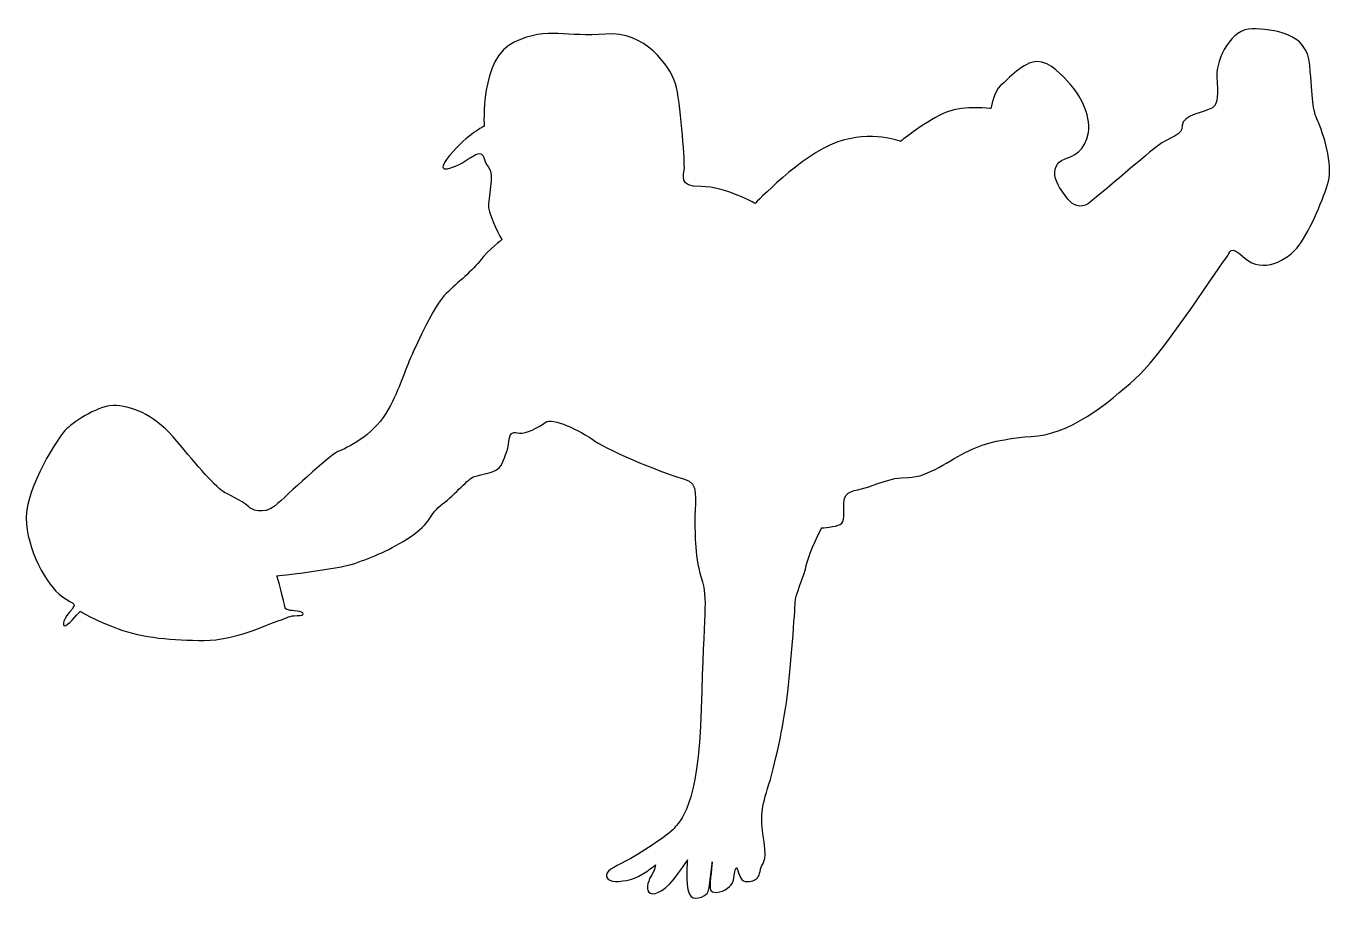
# Model space of a CAD drawing. Header units: centimetres. Extents: x -9.7 to 9.7, y -6.5 to 6.5.
import ezdxf

# ---------------------------------------------------------------- set-up
doc = ezdxf.new("R2010")
doc.units = ezdxf.units.CM
doc.header["$MEASUREMENT"] = 0
doc.layers.add('Camada 1', color=7, linetype='Continuous')

msp = doc.modelspace()

# ---------------------------------------------------------------- linework, layer by layer
at = {"layer": 'Camada 1'}
msp.add_open_spline([(2.13187, -0.95343), (2.13187, -0.95343), (1.94806, -1.30787), (1.90869, -1.49175), (1.90869, -1.49175), (1.86924, -1.67556), (1.73801, -1.95133), (1.73801, -2.05632), (1.73801, -2.05632), (1.73801, -2.16141), (1.67234, -3.04115), (1.61982, -3.46131), (1.61982, -3.46131), (1.5673, -3.88149), (1.43601, -4.48551), (1.33092, -4.81375), (1.33092, -4.81375), (1.22588, -5.14199), (1.22588, -5.27333), (1.27837, -5.6016), (1.27837, -5.6016), (1.33092, -5.92984), (1.23905, -5.91675), (1.2259, -6.00858), (1.2259, -6.00858), (1.2128, -6.10047), (1.17997, -6.15296), (1.1307, -6.1726), (1.1307, -6.1726), (1.08146, -6.19236), (0.97311, -6.22189), (0.92882, -6.13334), (0.92882, -6.13334), (0.88453, -6.04468), (0.86974, -5.90678), (0.84508, -6.0496), (0.84508, -6.0496), (0.82053, -6.19237), (0.82545, -6.22192), (0.73673, -6.29085), (0.73673, -6.29085), (0.64815, -6.35983), (0.49059, -6.38438), (0.48075, -6.29577), (0.48075, -6.29577), (0.47088, -6.20716), (0.51028, -5.90186), (0.51028, -5.90186), (0.51028, -5.90186), (0.51028, -5.90186), (0.47088, -6.33522), (0.43641, -6.36962), (0.43641, -6.36962), (0.40191, -6.40417), (0.21977, -6.50755), (0.16556, -6.36962), (0.16556, -6.36962), (0.11145, -6.23177), (0.14098, -5.87234), (0.14098, -5.87234), (0.14098, -5.87234), (0.14098, -5.87234), (0.11143, -5.94132), (-0.05603, -6.15298), (-0.05603, -6.15298), (-0.22343, -6.36475), (-0.38099, -6.40415), (-0.43023, -6.34994), (-0.43023, -6.34994), (-0.47944, -6.29575), (-0.43023, -6.14806), (-0.38589, -6.09388), (-0.38589, -6.09388), (-0.34157, -6.03975), (-0.33176, -5.94619), (-0.33176, -5.94619), (-0.33176, -5.94619), (-0.33176, -5.94619), (-0.54843, -6.12833), (-0.70104, -6.16283), (-0.70104, -6.16283), (-0.85368, -6.19728), (-1.026, -6.21207), (-1.05553, -6.12346), (-1.05553, -6.12346), (-1.08511, -6.03485), (-0.95218, -5.98561), (-0.77486, -5.89203), (-0.77486, -5.89203), (-0.59764, -5.79845), (-0.13481, -5.50799), (-0.05604, -5.40459), (-0.05604, -5.40459), (0.02275, -5.30116), (0.30673, -5.11569), (0.34607, -3.63199), (0.34607, -3.63199), (0.38549, -2.14826), (0.45108, -2.04319), (0.34607, -1.68865), (0.34607, -1.68865), (0.24106, -1.33416), (0.25418, -0.99274), (0.25418, -0.76954), (0.25418, -0.76954), (0.25418, -0.54636), (0.31985, -0.28376), (0.09662, -0.23122), (0.09662, -0.23122), (-0.12661, -0.17867), (-1.0064, 0.17584), (-1.22955, 0.33343), (-1.22955, 0.33343), (-1.45275, 0.49099), (-1.85984, 0.68792), (-1.96483, 0.60918), (-1.96483, 0.60918), (-2.06992, 0.53039), (-2.2537, 0.43847), (-2.34564, 0.45162), (-2.34564, 0.45162), (-2.43753, 0.46469), (-2.4901, 0.47784), (-2.50325, 0.33343), (-2.50325, 0.33343), (-2.51632, 0.18899), (-2.58204, 0.05765), (-2.62139, -0.03426), (-2.62139, -0.03426), (-2.66081, -0.12618), (-2.92339, -0.1656), (-3.01533, -0.19185), (-3.01533, -0.19185), (-3.10722, -0.21804), (-3.29105, -0.45442), (-3.48801, -0.59886), (-3.48801, -0.59886), (-3.68497, -0.74327), (-3.65869, -0.88771), (-3.96074, -1.08466), (-3.96074, -1.08466), (-4.26271, -1.28159), (-4.52528, -1.38663), (-4.78793, -1.47857), (-4.78793, -1.47857), (-5.05053, -1.57057), (-5.94339, -1.6624), (-5.94339, -1.6624), (-5.94339, -1.6624), (-5.94339, -1.6624), (-5.8252, -2.06949), (-5.8252, -2.12198), (-5.8252, -2.12198), (-5.8252, -2.1745), (-5.74638, -2.17445), (-5.64137, -2.18765), (-5.64137, -2.18765), (-5.53636, -2.20075), (-5.51006, -2.25329), (-5.64137, -2.25329), (-5.64137, -2.25329), (-5.77274, -2.25329), (-5.75961, -2.27951), (-5.93027, -2.33203), (-5.93027, -2.33203), (-6.10095, -2.38452), (-6.56043, -2.62085), (-7.02009, -2.62085), (-7.02009, -2.62085), (-7.47964, -2.62085), (-7.93925, -2.58151), (-8.29371, -2.45022), (-8.29371, -2.45022), (-8.64823, -2.31893), (-8.85833, -2.18765), (-8.85833, -2.18765), (-8.85833, -2.18765), (-8.85833, -2.18765), (-9.01584, -2.37148), (-9.06836, -2.3977), (-9.06836, -2.3977), (-9.12091, -2.42395), (-9.13403, -2.34523), (-9.01584, -2.20074), (-9.01584, -2.20074), (-8.89776, -2.0563), (-8.92398, -2.1088), (-9.13403, -1.96441), (-9.13403, -1.96441), (-9.34401, -1.81994), (-9.65918, -1.25526), (-9.65918, -0.80894), (-9.65918, -0.80894), (-9.65918, -0.36251), (-9.18648, 0.39904), (-9.05516, 0.51728), (-9.05516, 0.51728), (-8.92387, 0.63547), (-8.58243, 0.87177), (-8.31986, 0.85862), (-8.31986, 0.85862), (-8.05729, 0.84552), (-7.71592, 0.68794), (-7.427, 0.33345), (-7.427, 0.33345), (-7.13807, -0.02104), (-6.82301, -0.37561), (-6.718, -0.42815), (-6.718, -0.42815), (-6.61291, -0.48064), (-6.38973, -0.59883), (-6.36343, -0.6382), (-6.36343, -0.6382), (-6.33718, -0.6776), (-6.14025, -0.76954), (-5.96954, -0.6251), (-5.96954, -0.6251), (-5.7988, -0.48064), (-5.16857, 0.12338), (-5.03728, 0.17587), (-5.03728, 0.17587), (-4.90605, 0.22834), (-4.52521, 0.41225), (-4.32822, 0.74049), (-4.32822, 0.74049), (-4.13132, 1.06876), (-4.06565, 1.33136), (-3.96063, 1.56768), (-3.96063, 1.56768), (-3.85554, 1.80401), (-3.61919, 2.31608), (-3.46165, 2.48676), (-3.46165, 2.48676), (-3.30404, 2.6575), (-3.08086, 2.81503), (-2.9364, 2.99889), (-2.9364, 2.99889), (-2.79202, 3.18272), (-2.60816, 3.31406), (-2.60816, 3.31406), (-2.60816, 3.31406), (-2.60816, 3.31406), (-2.79197, 3.65543), (-2.80514, 3.78669), (-2.80514, 3.78669), (-2.81826, 3.91808), (-2.71317, 4.29882), (-2.80514, 4.39076), (-2.80514, 4.39076), (-2.89703, 4.48265), (-2.84448, 4.69273), (-3.06771, 4.5352), (-3.06771, 4.5352), (-3.29097, 4.37756), (-3.65858, 4.23318), (-3.38283, 4.56145), (-3.38283, 4.56145), (-3.10713, 4.88972), (-2.87078, 4.99473), (-2.87078, 4.99473), (-2.87078, 4.99473), (-2.87078, 4.99473), (-2.9364, 6.00573), (-2.4243, 6.24206), (-2.4243, 6.24206), (-1.91228, 6.47844), (-1.64965, 6.3077), (-1.07191, 6.36025), (-1.07191, 6.36025), (-0.49417, 6.4128), (-0.11338, 5.88757), (-0.03461, 5.62495), (-0.03461, 5.62495), (0.04418, 5.36232), (0.0967, 4.52195), (0.0967, 4.39067), (0.0967, 4.39067), (0.0967, 4.25941), (-0.00839, 4.10185), (0.34615, 4.10185), (0.34615, 4.10185), (0.70069, 4.10185), (1.1471, 3.85232), (1.1471, 3.85232), (1.1471, 3.85232), (1.1471, 3.85232), (1.82994, 4.57453), (2.35513, 4.75836), (2.35513, 4.75836), (2.88033, 4.94214), (3.30049, 4.77146), (3.30049, 4.77146), (3.30049, 4.77146), (3.30049, 4.77146), (3.7076, 5.09976), (3.98333, 5.20474), (3.98333, 5.20474), (4.25908, 5.30978), (4.63984, 5.25723), (4.63984, 5.25723), (4.63984, 5.25723), (4.63984, 5.25723), (4.67924, 5.50679), (4.78433, 5.59867), (4.78433, 5.59867), (4.88937, 5.69056), (5.12567, 5.95316), (5.32265, 5.95316), (5.32265, 5.95316), (5.51958, 5.95316), (5.70346, 5.743), (5.82157, 5.61177), (5.82157, 5.61177), (5.93976, 5.48048), (6.12354, 5.17849), (6.0842, 4.90271), (6.0842, 4.90271), (6.04475, 4.62699), (5.84787, 4.54822), (5.72971, 4.5088), (5.72971, 4.5088), (5.61152, 4.4694), (5.55903, 4.35127), (5.59842, 4.21995), (5.59842, 4.21995), (5.63781, 4.08863), (5.71661, 4.00984), (5.78217, 3.91793), (5.78217, 3.91793), (5.84787, 3.82599), (5.96595, 3.77352), (6.08419, 3.85223), (6.08419, 3.85223), (6.20238, 3.93108), (6.87191, 4.52194), (7.09522, 4.69268), (7.09522, 4.69268), (7.31848, 4.86331), (7.47601, 4.85021), (7.47601, 5.0078), (7.47601, 5.0078), (7.47601, 5.16533), (7.8305, 5.20473), (7.92247, 5.27037), (7.92247, 5.27037), (8.01436, 5.33604), (8.00126, 5.46733), (7.98809, 5.7299), (7.98809, 5.7299), (7.97499, 5.99255), (8.21127, 6.45211), (8.51334, 6.43901), (8.51334, 6.43901), (8.81528, 6.42591), (9.32744, 6.39956), (9.36681, 5.90064), (9.36681, 5.90064), (9.40621, 5.40172), (9.40621, 5.23098), (9.485, 5.07339), (9.485, 5.07339), (9.56382, 4.91586), (9.70823, 4.41693), (9.64259, 4.18055), (9.64259, 4.18055), (9.57692, 3.94417), (9.37991, 3.47155), (9.20926, 3.23519), (9.20926, 3.23519), (9.03858, 2.99881), (8.65776, 2.81501), (8.40831, 3.03821), (8.40831, 3.03821), (8.15881, 3.26144), (8.1982, 3.117), (8.13256, 3.05136), (8.13256, 3.05136), (8.06692, 2.98566), (7.20035, 1.6464), (6.84579, 1.31815), (6.84579, 1.31815), (6.49127, 0.98988), (5.88726, 0.46468), (5.33579, 0.41211), (5.33579, 0.41211), (4.78437, 0.35962), (4.58736, 0.32017), (4.31164, 0.18888), (4.31164, 0.18888), (4.03592, 0.05759), (3.70762, -0.20508), (3.41875, -0.20508), (3.41875, -0.20508), (3.1299, -0.20508), (2.91983, -0.32327), (2.77536, -0.36259), (2.77536, -0.36259), (2.63098, -0.40199), (2.46029, -0.40199), (2.46029, -0.57272), (2.46029, -0.57272), (2.46029, -0.74332), (2.47344, -0.86157), (2.40777, -0.90091), (2.40777, -0.90091), (2.34203, -0.94028), (2.13187, -0.95343), (2.13187, -0.95343)], degree=3, knots=[0, 0, 0, 0, 0.00970874, 0.00970874, 0.00970874, 0.00970874, 0.01941748, 0.01941748, 0.01941748, 0.01941748, 0.02912621, 0.02912621, 0.02912621, 0.02912621, 0.03883495, 0.03883495, 0.03883495, 0.03883495, 0.04854369, 0.04854369, 0.04854369, 0.04854369, 0.05825243, 0.05825243, 0.05825243, 0.05825243, 0.06796117, 0.06796117, 0.06796117, 0.06796117, 0.0776699, 0.0776699, 0.0776699, 0.0776699, 0.08737864, 0.08737864, 0.08737864, 0.08737864, 0.09708738, 0.09708738, 0.09708738, 0.09708738, 0.10679612, 0.10679612, 0.10679612, 0.10679612, 0.11650485, 0.11650485, 0.11650485, 0.11650485, 0.12621359, 0.12621359, 0.12621359, 0.12621359, 0.13592233, 0.13592233, 0.13592233, 0.13592233, 0.14563107, 0.14563107, 0.14563107, 0.14563107, 0.15533981, 0.15533981, 0.15533981, 0.15533981, 0.16504854, 0.16504854, 0.16504854, 0.16504854, 0.17475728, 0.17475728, 0.17475728, 0.17475728, 0.18446602, 0.18446602, 0.18446602, 0.18446602, 0.19417476, 0.19417476, 0.19417476, 0.19417476, 0.2038835, 0.2038835, 0.2038835, 0.2038835, 0.21359223, 0.21359223, 0.21359223, 0.21359223, 0.22330097, 0.22330097, 0.22330097, 0.22330097, 0.23300971, 0.23300971, 0.23300971, 0.23300971, 0.24271845, 0.24271845, 0.24271845, 0.24271845, 0.25242718, 0.25242718, 0.25242718, 0.25242718, 0.26213592, 0.26213592, 0.26213592, 0.26213592, 0.27184466, 0.27184466, 0.27184466, 0.27184466, 0.2815534, 0.2815534, 0.2815534, 0.2815534, 0.29126214, 0.29126214, 0.29126214, 0.29126214, 0.30097087, 0.30097087, 0.30097087, 0.30097087, 0.31067961, 0.31067961, 0.31067961, 0.31067961, 0.32038835, 0.32038835, 0.32038835, 0.32038835, 0.33009709, 0.33009709, 0.33009709, 0.33009709, 0.33980583, 0.33980583, 0.33980583, 0.33980583, 0.34951456, 0.34951456, 0.34951456, 0.34951456, 0.3592233, 0.3592233, 0.3592233, 0.3592233, 0.36893204, 0.36893204, 0.36893204, 0.36893204, 0.37864078, 0.37864078, 0.37864078, 0.37864078, 0.38834951, 0.38834951, 0.38834951, 0.38834951, 0.39805825, 0.39805825, 0.39805825, 0.39805825, 0.40776699, 0.40776699, 0.40776699, 0.40776699, 0.41747573, 0.41747573, 0.41747573, 0.41747573, 0.42718447, 0.42718447, 0.42718447, 0.42718447, 0.4368932, 0.4368932, 0.4368932, 0.4368932, 0.44660194, 0.44660194, 0.44660194, 0.44660194, 0.45631068, 0.45631068, 0.45631068, 0.45631068, 0.46601942, 0.46601942, 0.46601942, 0.46601942, 0.47572816, 0.47572816, 0.47572816, 0.47572816, 0.48543689, 0.48543689, 0.48543689, 0.48543689, 0.49514563, 0.49514563, 0.49514563, 0.49514563, 0.50485437, 0.50485437, 0.50485437, 0.50485437, 0.51456311, 0.51456311, 0.51456311, 0.51456311, 0.52427184, 0.52427184, 0.52427184, 0.52427184, 0.53398058, 0.53398058, 0.53398058, 0.53398058, 0.54368932, 0.54368932, 0.54368932, 0.54368932, 0.55339806, 0.55339806, 0.55339806, 0.55339806, 0.5631068, 0.5631068, 0.5631068, 0.5631068, 0.57281553, 0.57281553, 0.57281553, 0.57281553, 0.58252427, 0.58252427, 0.58252427, 0.58252427, 0.59223301, 0.59223301, 0.59223301, 0.59223301, 0.60194175, 0.60194175, 0.60194175, 0.60194175, 0.61165049, 0.61165049, 0.61165049, 0.61165049, 0.62135922, 0.62135922, 0.62135922, 0.62135922, 0.63106796, 0.63106796, 0.63106796, 0.63106796, 0.6407767, 0.6407767, 0.6407767, 0.6407767, 0.65048544, 0.65048544, 0.65048544, 0.65048544, 0.66019417, 0.66019417, 0.66019417, 0.66019417, 0.66990291, 0.66990291, 0.66990291, 0.66990291, 0.67961165, 0.67961165, 0.67961165, 0.67961165, 0.68932039, 0.68932039, 0.68932039, 0.68932039, 0.69902913, 0.69902913, 0.69902913, 0.69902913, 0.70873786, 0.70873786, 0.70873786, 0.70873786, 0.7184466, 0.7184466, 0.7184466, 0.7184466, 0.72815534, 0.72815534, 0.72815534, 0.72815534, 0.73786408, 0.73786408, 0.73786408, 0.73786408, 0.74757282, 0.74757282, 0.74757282, 0.74757282, 0.75728155, 0.75728155, 0.75728155, 0.75728155, 0.76699029, 0.76699029, 0.76699029, 0.76699029, 0.77669903, 0.77669903, 0.77669903, 0.77669903, 0.78640777, 0.78640777, 0.78640777, 0.78640777, 0.7961165, 0.7961165, 0.7961165, 0.7961165, 0.80582524, 0.80582524, 0.80582524, 0.80582524, 0.81553398, 0.81553398, 0.81553398, 0.81553398, 0.82524272, 0.82524272, 0.82524272, 0.82524272, 0.83495146, 0.83495146, 0.83495146, 0.83495146, 0.84466019, 0.84466019, 0.84466019, 0.84466019, 0.85436893, 0.85436893, 0.85436893, 0.85436893, 0.86407767, 0.86407767, 0.86407767, 0.86407767, 0.87378641, 0.87378641, 0.87378641, 0.87378641, 0.88349515, 0.88349515, 0.88349515, 0.88349515, 0.89320388, 0.89320388, 0.89320388, 0.89320388, 0.90291262, 0.90291262, 0.90291262, 0.90291262, 0.91262136, 0.91262136, 0.91262136, 0.91262136, 0.9223301, 0.9223301, 0.9223301, 0.9223301, 0.93203883, 0.93203883, 0.93203883, 0.93203883, 0.94174757, 0.94174757, 0.94174757, 0.94174757, 0.95145631, 0.95145631, 0.95145631, 0.95145631, 0.96116505, 0.96116505, 0.96116505, 0.96116505, 0.97087379, 0.97087379, 0.97087379, 0.97087379, 0.98058252, 0.98058252, 0.98058252, 0.98058252, 1, 1, 1, 1], dxfattribs=at)

doc.saveas('drawing.dxf')
